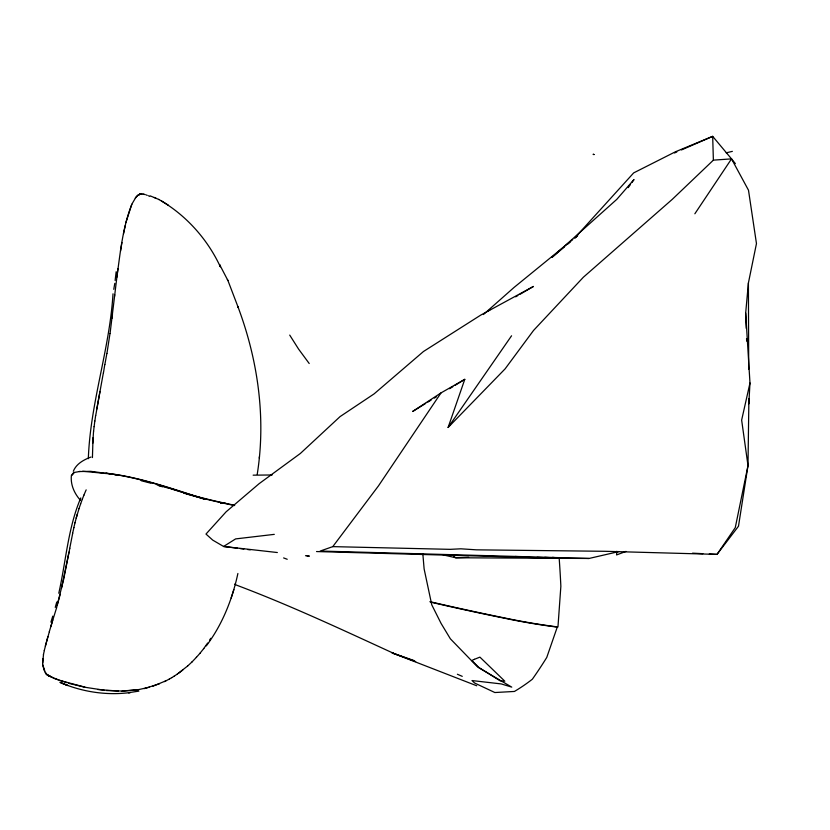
<?xml version="1.0" encoding="UTF-8"?>
<svg xmlns="http://www.w3.org/2000/svg" width="830" height="830" viewBox="0 0 830 830"><rect width="100%" height="100%" fill="white"/><g stroke="black" fill="none" stroke-linecap="round" stroke-linejoin="round"><path stroke-width="1.25" d="M42.652 662.848L43.502 654.663M88.333 458.7C90.263 402.965 109.612 349.471 113.015 293.82M93.033 437.711L92.431 457.569M575.149 237.505L633.674 172.889L675.496 151.755L712.679 136.359L731.521 158.872L748.494 190.215L756.462 243.574L748.411 282.957L745.682 312.983L749.978 383.004L748.826 403.847L747.996 465.599L738.493 526.22L717.027 554.388L604.987 551.296L476.441 549.834L460.826 548.806L450.202 549.346L332.778 546.628L320.204 551.047L589.02 558.466L619.056 551.525M92.763 443.272L93.551 431.289M616.835 551.265L616.566 554.938L625.986 551.421M110.058 333.536L117.922 268.546M114.54 296.424L114.685 294.65M257.207 474.428C266.233 417.988 257.86 359.66 237.837 306.509L238.251 307.567L227.928 280.54L219.628 264.625L220.344 266.793C207.438 238.957 185.588 214.586 158.738 199.407M259.302 458.139L259.437 456.635M42.932 658.761L42.693 664.965L44.332 670.806M93.614 431.31L94.081 426.62M115.121 280.467L116.169 271.721M116.854 277.272C120.319 252.714 122.612 227.503 131.856 204.273M94.153 426.63L94.807 421.059M111.915 318.388L112.486 314.466M94.879 421.069L95.637 415.529M106.925 353.476L109.996 333.525M120.506 251.158L121.937 242.505M95.709 415.54L99.994 391.449M103.491 372.608L104.788 364.536M113.772 289.328L114.789 283.362M103.418 372.597L96.768 409.18M104.86 364.557L106.863 353.466M69.014 552.085L63.703 579.195L57.166 605.226M69.72 548.443L72.718 533.171M237.888 573.489C232.327 599.364 222.316 624.637 206.317 645.875M43.409 654.777L44.353 650.44M47.393 674.78L48.233 675.641L46.999 674.406A10.655 3.413 28.1 0 1 46.522 673.908A10.655 3.413 28.1 0 1 45.806 673.057M138.008 195.268L139.108 194.417M58.774 593.232C65.985 561.464 67.863 528.181 80.78 497.927M123.494 233.904L125.299 225.407M72.625 533.275L73.912 527.558M69.813 548.34L61.462 588.294M749.978 383.004L741.647 420.105L747.996 465.599L735.266 527.641L717.027 554.388L709.297 554.004M73.818 527.673L75.032 522.755M44.26 650.544L47.912 636.672M56.482 607.954L60.237 594.259M74.939 522.869L77.346 514.05M45.297 646.134L49.364 631.713M125.859 222.637L131.794 204.263L135.498 197.965A10.655 9.431 -26.8 0 1 136.058 197.239A10.655 9.431 -26.8 0 1 136.66 196.544A10.655 9.431 -26.8 0 1 137.832 195.434M76.153 518.107L79.078 508.531M55.247 607.394L56.762 602.03M49.271 631.817L52.446 621.203M42.787 664.861L45.546 673.286A6.536 4.586 -53.5 0 0 45.909 673.877A6.536 4.586 -53.5 0 0 46.335 674.396A6.536 4.586 -53.5 0 0 46.843 674.832L48.171 675.215A10.977 4.752 35 0 1 48.908 675.547L50.34 676.398L47.393 674.863M50.755 626.65L52.861 620.031M52.767 620.145L56.575 607.851M50.921 622.147L52.778 616.13M135.29 198.131L135.975 197.167A6.536 4.586 -53.5 0 1 136.587 196.44A6.536 4.586 -53.5 0 1 137.241 195.776A6.536 4.586 -53.5 0 1 137.936 195.164L140.996 193.961C137.687 194.5 144.43 193.359 140.291 193.95L141.691 193.94M231.165 597.984L233.853 589.601M78.985 508.634L80.666 503.841M735.359 163.603L731.521 158.872L713.375 160.138L672.279 199.345L583.376 277.22L533.534 330.454L505.107 368.862L448.107 427.46L464.779 379.341L441.021 392.891L412.624 411.483L425.666 403.442M80.583 503.945L82.357 499.193M82.263 499.307L83.923 495.147M83.83 495.251L86.164 489.866M139.066 194.697L139.565 194.22A10.977 3.486 -12.4 0 1 140.353 194.085L140.976 193.95L139.803 194.096L140.851 194.096M138.734 194.905L139.316 194.49M73.32 471.264C76.35 463.711 83.799 459.747 91.01 457.04M209.554 640.169L210.779 638.301M694.855 213.777L731.521 158.872M441.021 392.891L378.48 485.872L332.778 546.628M448.107 427.46L511.56 335.787M203.703 648.604L207.625 643.053M628.206 187.632L630.385 184.602M631.838 182.579L634.006 179.55L616.804 199.345L551.877 257.476L564.39 246.915M140.343 194.044L140.934 193.909M199.916 653.355L203.796 648.5M72.117 475.185L74.378 472.426M196.368 657.37L200.009 653.252M191.844 662.112L196.461 657.267M187.528 666.116L191.938 661.998M483.413 314.529L514.092 287.408L572.762 239.579M567.274 244.477L570.158 242.038M574.972 237.971L576.902 236.353M187.622 666.013L177.34 674.074M574.744 237.961L577.732 235.533M178.637 673.161L182.776 670.028M488.382 310.887L490.437 309.351M173.978 676.336L177.433 673.97M427.844 402.104L431.102 400.102M434.36 398.089L436.528 396.75M449.57 388.72L452.827 386.707M455.006 385.369L464.779 379.341M171.706 677.685L174.072 676.232M169.299 679.116L171.8 677.581M515.658 296.829L517.879 295.532M520.109 294.235L533.441 286.443L480.767 315.089L423.466 351.505L374.123 393.866L340.093 416.587L300.356 453.471L259.085 483.703L226.123 511.799L205.985 534.053L212.729 540.112L223.602 546.472L237.536 548.246M169.393 679.013L164.496 681.606M165.844 680.849L152.585 686.327M674.5 152.969L676.813 151.963M681.44 149.95L712.679 136.359L713.375 160.138M159.526 683.754L144.171 688.641M149.525 687.199L137.209 689.917L121.958 691.162M726.209 152.834L732.351 151.361M138.89 691.12L128.474 692.708L130.362 692.531C106.925 695.644 82.689 692.044 60.974 682.789L67.821 685.538L59.853 682.343M80.126 471.409L73.673 472.571L71.411 475.331C70.343 484.606 74.337 493.528 80.479 500.324M138.89 689.574L122.052 691.058L106.416 690.529M274.284 534.364L235.606 538.909L223.602 546.472L277.345 552.531M79.421 471.554L90.74 471.326L110.815 473.992M468.618 557.324L455.784 557.76L443.199 554.897M272.147 474.978L253.14 475.165M220.583 503.395L225.636 503.271M453.699 556.359L455.784 557.76L589.02 558.466M140.208 194.147L140.26 194.116M118.317 691.058L97.733 689.512M82.647 471.253L106.479 473.567M316.531 551.556L561.526 558.331L544.729 557.345M515.057 556.494L525.38 556.899M537 557.355L561.526 558.331M692.552 553.164L702.854 553.683M106.365 473.204C140.312 477.115 172.837 489.036 205.29 499.214M105.68 473.256C139.627 477.167 172.142 489.088 204.605 499.266M141.629 193.919L143.289 194.147M552.552 557.355L556.401 557.781M305.502 555.695L309.341 556.131L306.799 555.706M240.067 548.568L243.864 549.045M247.662 549.533L250.204 549.854M104.072 690.197L84.857 687.24L68.568 683.298M114.592 474.739L117.113 475.237M48.783 675.962L49.333 676.315L48.275 675.589L57.861 679.677M84.94 687.136L59.086 680.247M143.227 194.127L144.192 194.345M141.225 480.705L150.915 483.216M144.119 194.334L145.146 194.604M157.036 484.886L169.362 488.382M158.8 485.726L162.493 486.774M170.596 488.735L188.12 494.099M183.907 493.165L187.414 494.244M66.888 682.644L54.272 678.504M393.659 653.449L414.201 660.607M146.111 194.925L147.273 195.33M150.24 195.89L159.132 199.594M392.663 653.075L415.654 661.572M283.611 557.926L287.221 559.264M234.62 584.133L236.809 585.243C290.573 605.495 342.531 629.897 394.655 653.822M476.752 685.788L391.667 652.702M53.348 677.996L48.846 675.9M154.256 197.447L155.822 198.1M148.435 195.776L149.659 196.295M457.372 674.24L462.258 676.346M161.383 200.881L168.417 205.259M309.206 363.509L298.593 349.108L289.722 335.102M45.287 672.362L45.37 672.476A10.655 3.413 28.1 0 0 45.702 672.943M227.379 279.471L227.928 280.54M422.854 554.046L424.12 568.924L431.756 604.821L441.083 623.423L450.358 638.799L477.821 667.144L511.747 687.126L501.237 683.92L472.011 680.559L474.615 683.017L494.846 692.531L514.424 691.452A619.564 310.949 39.7 0 0 532.352 679.21A1035.633 661.769 39.4 0 0 546.773 657.412L557.262 627.117A270.756 109.726 10.7 0 1 505.242 618.371A1101.13 446.239 10.7 0 1 430.448 602.092M745.682 312.983L746.212 328.348M746.564 338.578L746.658 341.14M748.65 398.732L748.826 403.847L748.805 398.701M748.411 282.957L748.702 369.122M234.693 505.543A281.744 114.177 10.7 0 1 188.586 494.597M234.205 505.159A281.744 114.177 10.7 0 1 189.292 494.452M429.909 601.667A1101.13 446.239 10.7 0 0 505.947 618.236A270.756 109.726 10.7 0 0 557.957 626.972L560.862 586.291A1035.633 962.188 -82.5 0 0 559.244 559.213M573.468 633.176L573.468 633.176M474.407 659.331L471.782 660.504L479.024 667.59L500.117 680.808L504.806 681.191L479.906 657.121L474.407 659.331M593.263 154.297L594.01 154.556L593.263 154.297"/></g></svg>
